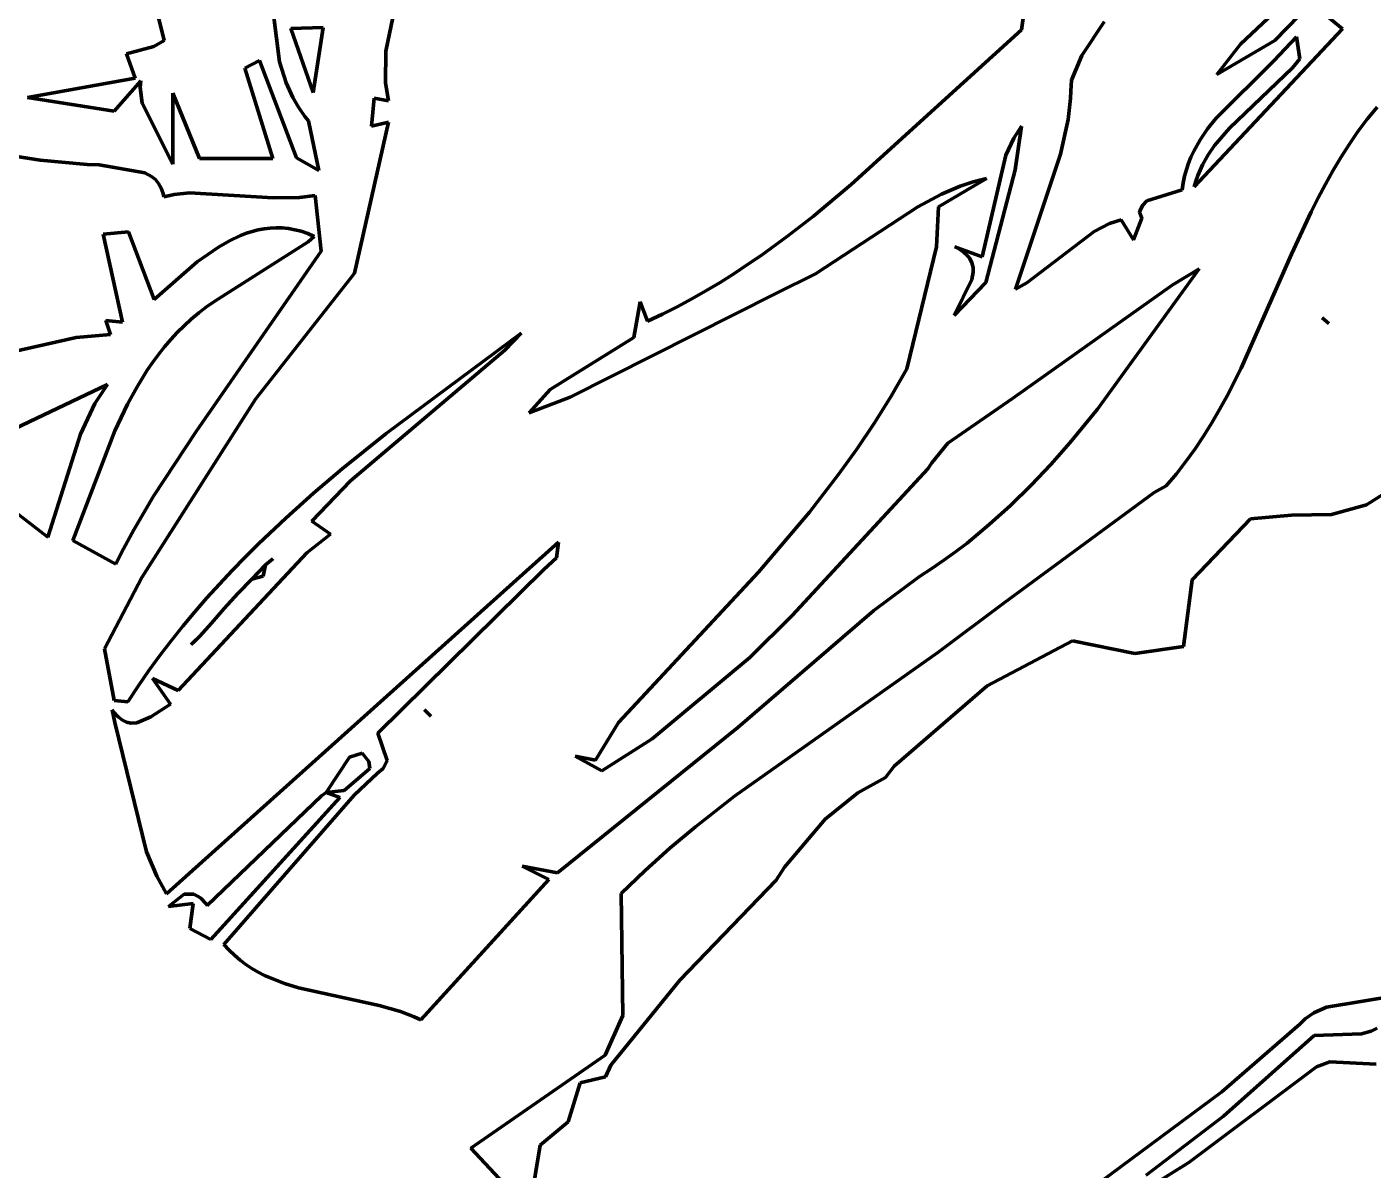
# Model space of a CAD drawing. Header units: millimetres. Extents: x 0 to 12.5, y 0 to 16.2.
# Drawn here: x 7.97 to 9.304, y 4.847 to 5.979 of the extents above; entities that cross this region are included whole.
import ezdxf

# ---------------------------------------------------------------- set-up
doc = ezdxf.new("R2010")
doc.units = ezdxf.units.MM
doc.layers.add('color#010101ff', color=7, linetype='CONTINUOUS', lineweight=100)
doc.layers.add('color#ffffffff', color=7, linetype='CONTINUOUS', lineweight=100)

msp = doc.modelspace()

# ---------------------------------------------------------------- linework, layer by layer
at = {"layer": 'color#010101ff'}
for p, q in [((8.2203, 5.9447), (8.2083, 6.0376)), ((8.342, 6.0346), (8.3254, 5.9552)), ((8.0938, 6.0144), (8.1059, 5.9656)), ((9.1722, 5.9621), (9.2159, 6.0031)), ((9.2424, 6.0028), (9.2063, 5.9658)), ((9.2732, 5.9774), (9.2424, 6.0028)), ((8.9553, 5.9762), (8.9583, 5.9972)), ((8.2636, 5.9787), (8.2316, 5.9777)), ((8.2316, 5.9777), (8.2536, 5.9143)), ((8.2536, 5.9143), (8.2636, 5.9787)), ((8.7867, 5.8229), (8.9553, 5.9762)), ((9.0372, 5.9843), (9.015, 5.9507)), ((9.1264, 5.8208), (9.2732, 5.9774)), ((8.1059, 5.9656), (8.0958, 5.9597)), ((9.2063, 5.9658), (9.1488, 5.9319)), ((9.1488, 5.9319), (9.1722, 5.9621)), ((9.2052, 5.9454), (9.2276, 5.9694)), ((9.2276, 5.9694), (9.2311, 5.9474)), ((8.0958, 5.9597), (8.0688, 5.9524)), ((8.0688, 5.9524), (8.0771, 5.9284)), ((8.3254, 5.9552), (8.3252, 5.9238)), ((9.015, 5.9507), (9.0049, 5.9264)), ((8.1858, 5.9383), (8.2004, 5.9458)), ((8.2135, 5.8489), (8.1858, 5.9383)), ((8.2004, 5.9458), (8.237, 5.8496)), ((8.2268, 5.9239), (8.2203, 5.9447)), ((9.1478, 5.8885), (9.2052, 5.9454)), ((9.2238, 5.9387), (9.1613, 5.8789)), ((9.2311, 5.9474), (9.2238, 5.9387)), ((8.0771, 5.9284), (7.9707, 5.9091)), ((8.0563, 5.8956), (8.0827, 5.9256)), ((8.0827, 5.9256), (8.0823, 5.9191)), ((8.2334, 5.9091), (8.2268, 5.9239)), ((8.3252, 5.9238), (8.3283, 5.9059)), ((9.0049, 5.9264), (9.0042, 5.9154)), ((7.9707, 5.9091), (8.0563, 5.8956)), ((8.0823, 5.9191), (8.0841, 5.9037)), ((8.1146, 5.8431), (8.1146, 5.9135)), ((8.1146, 5.9135), (8.1409, 5.8488)), ((8.2389, 5.8996), (8.2334, 5.9091)), ((8.3139, 5.9087), (8.3115, 5.8809)), ((8.3283, 5.9059), (8.3139, 5.9087)), ((9.0038, 5.9083), (9.0014, 5.8873)), ((9.0042, 5.9154), (9.0038, 5.9083)), ((8.0841, 5.9037), (8.1146, 5.8431)), ((8.2453, 5.8905), (8.2389, 5.8996)), ((9.3075, 5.8998), (9.2978, 5.8878)), ((8.2489, 5.8861), (8.2453, 5.8905)), ((8.2592, 5.8368), (8.2489, 5.8861)), ((8.3281, 5.8847), (8.2944, 5.7353)), ((8.3115, 5.8809), (8.3281, 5.8847)), ((9.0014, 5.8873), (8.994, 5.853)), ((9.1396, 5.8782), (9.1478, 5.8885)), ((9.2978, 5.8878), (9.2886, 5.8754)), ((8.9477, 5.869), (8.9399, 5.8521)), ((8.9552, 5.881), (8.9477, 5.869)), ((8.9491, 5.8375), (8.9552, 5.881)), ((9.1323, 5.8674), (9.1396, 5.8782)), ((9.1613, 5.8789), (9.1465, 5.8617)), ((9.2886, 5.8754), (9.2799, 5.8627)), ((7.9831, 5.8472), (7.9253, 5.8561)), ((9.1231, 5.8502), (9.1259, 5.8561)), ((9.1259, 5.8561), (9.1323, 5.8674)), ((9.1465, 5.8617), (9.1401, 5.8524)), ((9.2799, 5.8627), (9.2717, 5.8498)), ((8.0298, 5.843), (7.9831, 5.8472)), ((8.0415, 5.8424), (8.0298, 5.843)), ((8.0867, 5.8346), (8.0415, 5.8424)), ((8.1409, 5.8488), (8.2135, 5.8489)), ((8.237, 5.8496), (8.2592, 5.8368)), ((8.9399, 5.8521), (8.9164, 5.7515)), ((8.994, 5.853), (8.9493, 5.7193)), ((9.1186, 5.8379), (9.1207, 5.8441)), ((9.1207, 5.8441), (9.1231, 5.8502)), ((9.1346, 5.8425), (9.1299, 5.832)), ((9.1401, 5.8524), (9.1346, 5.8425)), ((9.2717, 5.8498), (9.2638, 5.8367)), ((8.0934, 5.8311), (8.0867, 5.8346)), ((8.0973, 5.828), (8.0934, 5.8311)), ((8.1005, 5.8242), (8.0973, 5.828)), ((8.8732, 5.8008), (8.9205, 5.8291)), ((8.9205, 5.8291), (8.9073, 5.8257)), ((8.9199, 5.7259), (8.9491, 5.8375)), ((9.1154, 5.8248), (9.1168, 5.8314)), ((9.1168, 5.8314), (9.1186, 5.8379)), ((9.1299, 5.832), (9.128, 5.8265)), ((9.2638, 5.8367), (9.2563, 5.8233)), ((8.1031, 5.8195), (8.1005, 5.8242)), ((8.1049, 5.814), (8.1031, 5.8195)), ((8.1312, 5.8149), (8.1158, 5.8131)), ((8.2141, 5.81), (8.1312, 5.8149)), ((8.7492, 5.7918), (8.7867, 5.8229)), ((8.8945, 5.8214), (8.8761, 5.8135)), ((8.9073, 5.8257), (8.8945, 5.8214)), ((9.0795, 5.8069), (9.1144, 5.8179)), ((9.1144, 5.8179), (9.1154, 5.8248)), ((9.128, 5.8265), (9.1264, 5.8208)), ((9.2563, 5.8233), (9.2491, 5.8097)), ((8.1055, 5.8109), (8.1049, 5.814)), ((8.1158, 5.8131), (8.1055, 5.8109)), ((8.24, 5.8101), (8.2141, 5.81)), ((8.2556, 5.8121), (8.24, 5.8101)), ((8.2616, 5.7571), (8.2556, 5.8121)), ((8.8761, 5.8135), (8.8526, 5.8008)), ((9.0728, 5.7974), (9.075, 5.8022)), ((9.075, 5.8022), (9.0795, 5.8069)), ((9.2491, 5.8097), (9.2422, 5.796)), ((8.7235, 5.7719), (8.7492, 5.7918)), ((8.8526, 5.8008), (8.7511, 5.7344)), ((8.8712, 5.7614), (8.8732, 5.8008)), ((9.0423, 5.7843), (9.0541, 5.7882)), ((9.0541, 5.7882), (9.0664, 5.7682)), ((9.0664, 5.7682), (9.0746, 5.7898)), ((9.0723, 5.7955), (9.0728, 5.7974)), ((9.0746, 5.7898), (9.0723, 5.7955)), ((9.2422, 5.796), (9.2228, 5.754)), ((8.0456, 5.7737), (8.0705, 5.7762)), ((8.0705, 5.7762), (8.096, 5.7092)), ((8.1817, 5.7725), (8.1874, 5.7747)), ((8.1874, 5.7747), (8.1932, 5.7766)), ((8.1932, 5.7766), (8.199, 5.7781)), ((8.199, 5.7781), (8.2049, 5.7792)), ((8.2049, 5.7792), (8.2109, 5.7799)), ((8.2109, 5.7799), (8.2169, 5.7802)), ((8.2169, 5.7802), (8.223, 5.78)), ((8.223, 5.78), (8.2292, 5.7794)), ((8.2292, 5.7794), (8.2355, 5.7783)), ((8.2355, 5.7783), (8.2418, 5.7767)), ((8.2418, 5.7767), (8.2482, 5.7745)), ((8.2482, 5.7745), (8.2547, 5.7717)), ((8.9606, 5.7257), (9.0274, 5.7766)), ((9.0274, 5.7766), (9.0423, 5.7843)), ((8.0648, 5.6866), (8.0456, 5.7737)), ((8.1388, 5.7463), (8.1597, 5.7611)), ((8.2486, 5.7662), (8.1561, 5.7075)), ((8.1597, 5.7611), (8.1706, 5.7673)), ((8.1706, 5.7673), (8.1817, 5.7725)), ((8.2547, 5.7717), (8.2486, 5.7662)), ((8.6973, 5.7528), (8.7235, 5.7719)), ((8.8417, 5.6405), (8.8712, 5.7614)), ((8.9164, 5.7515), (8.8892, 5.7614)), ((8.8892, 5.7614), (8.8926, 5.7595)), ((8.1376, 5.5783), (8.2616, 5.7571)), ((8.6839, 5.7437), (8.6973, 5.7528)), ((8.8926, 5.7595), (8.8956, 5.7577)), ((8.8956, 5.7577), (8.8983, 5.7557)), ((8.8983, 5.7557), (8.9005, 5.7538)), ((8.9005, 5.7538), (8.9024, 5.7517)), ((8.9024, 5.7517), (8.904, 5.7496)), ((8.904, 5.7496), (8.9062, 5.7453)), ((9.2228, 5.754), (9.1728, 5.641)), ((8.096, 5.7092), (8.1388, 5.7463)), ((8.2944, 5.7353), (8.2911, 5.731)), ((8.6567, 5.7261), (8.6704, 5.7347)), ((8.6704, 5.7347), (8.6839, 5.7437)), ((8.9074, 5.7361), (8.9061, 5.7289)), ((8.9062, 5.7453), (8.9073, 5.7408)), ((8.9073, 5.7408), (8.9074, 5.7361)), ((9.0306, 5.6004), (9.1312, 5.7396)), ((9.1312, 5.7396), (9.1046, 5.7235)), ((8.2911, 5.731), (8.1964, 5.6103)), ((8.6427, 5.7178), (8.6567, 5.7261)), ((8.7511, 5.7344), (8.712, 5.7152)), ((8.9061, 5.7289), (8.8886, 5.6934)), ((8.8886, 5.6934), (8.9199, 5.7259)), ((9.1046, 5.7235), (8.9465, 5.6112)), ((8.9493, 5.7193), (8.9606, 5.7257)), ((8.712, 5.7152), (8.5081, 5.6125)), ((8.6142, 5.702), (8.6286, 5.7097)), ((8.6286, 5.7097), (8.6427, 5.7178)), ((8.1403, 5.696), (8.1328, 5.6898)), ((8.148, 5.7019), (8.1403, 5.696)), ((8.1561, 5.7075), (8.148, 5.7019)), ((8.5711, 5.6715), (8.5774, 5.7068)), ((8.5774, 5.7068), (8.5848, 5.6876)), ((8.5848, 5.6876), (8.5996, 5.6947)), ((8.5996, 5.6947), (8.6142, 5.702)), ((8.0528, 5.6745), (8.0483, 5.6884)), ((8.0483, 5.6884), (8.0648, 5.6866)), ((8.1257, 5.6832), (8.119, 5.6765)), ((8.1328, 5.6898), (8.1257, 5.6832)), ((9.2533, 5.6909), (9.2599, 5.6855)), ((9.2599, 5.6855), (9.2533, 5.6909)), ((7.9442, 5.6545), (8.0187, 5.6714)), ((8.0187, 5.6714), (8.0528, 5.6745)), ((8.1125, 5.6694), (8.1063, 5.6621)), ((8.119, 5.6765), (8.1125, 5.6694)), ((8.3258, 5.5764), (8.4597, 5.6758)), ((8.4597, 5.6758), (8.4436, 5.6591)), ((8.4883, 5.6201), (8.5711, 5.6715)), ((8.1003, 5.6546), (8.0947, 5.6469)), ((8.1063, 5.6621), (8.1003, 5.6546)), ((8.4436, 5.6591), (8.2904, 5.5295)), ((8.0947, 5.6469), (8.0892, 5.639)), ((8.0892, 5.639), (8.0791, 5.6226)), ((8.8261, 5.6133), (8.8417, 5.6405)), ((9.1728, 5.641), (9.1589, 5.6136)), ((8.0498, 5.625), (7.8921, 5.55)), ((8.0374, 5.606), (8.0498, 5.625)), ((8.0791, 5.6226), (8.0697, 5.6056)), ((8.4674, 5.5969), (8.4883, 5.6201)), ((8.023, 5.5756), (8.0374, 5.606)), ((8.0697, 5.6056), (8.057, 5.5792)), ((8.1964, 5.6103), (8.084, 5.4336)), ((8.5081, 5.6125), (8.4674, 5.5969)), ((8.8095, 5.5868), (8.8261, 5.6133)), ((8.9465, 5.6112), (8.8823, 5.5667)), ((9.1589, 5.6136), (9.1515, 5.6001)), ((9.0033, 5.5672), (9.0306, 5.6004)), ((9.1515, 5.6001), (9.1438, 5.5869)), ((7.9907, 5.4737), (8.023, 5.5756)), ((8.057, 5.5792), (8.0154, 5.4704)), ((8.0954, 5.5142), (8.1376, 5.5783)), ((8.2824, 5.5414), (8.3258, 5.5764)), ((8.792, 5.5609), (8.8095, 5.5868)), ((9.1438, 5.5869), (9.1357, 5.5738)), ((8.8823, 5.5667), (8.8666, 5.5473)), ((8.9843, 5.5458), (9.0033, 5.5672)), ((9.1272, 5.5611), (9.1182, 5.5486)), ((9.1357, 5.5738), (9.1272, 5.5611)), ((7.8921, 5.55), (7.9907, 5.4737)), ((8.7738, 5.5356), (8.792, 5.5609)), ((9.1182, 5.5486), (9.1087, 5.5364)), ((8.254, 5.5173), (8.2824, 5.5414)), ((8.8625, 5.5415), (8.7282, 5.396)), ((8.7452, 5.4986), (8.7738, 5.5356)), ((8.8666, 5.5473), (8.8625, 5.5415)), ((8.9647, 5.5251), (8.9843, 5.5458)), ((9.1087, 5.5364), (9.0987, 5.5246)), ((8.2904, 5.5295), (8.2522, 5.4897)), ((8.9444, 5.5052), (8.9647, 5.5251)), ((9.0987, 5.5246), (9.0868, 5.5178)), ((8.0759, 5.4811), (8.0954, 5.5142)), ((8.2264, 5.4925), (8.254, 5.5173)), ((9.0868, 5.5178), (8.938, 5.4086)), ((9.297, 5.5058), (9.3141, 5.5165)), ((8.6948, 5.4389), (8.7452, 5.4986)), ((8.9233, 5.4861), (8.9444, 5.5052)), ((9.1822, 5.492), (9.2226, 5.4955)), ((9.2226, 5.4955), (9.2625, 5.496)), ((9.2625, 5.496), (9.297, 5.5058)), ((8.0638, 5.4585), (8.0759, 5.4811)), ((8.1994, 5.4671), (8.2264, 5.4925)), ((8.2522, 5.4897), (8.2707, 5.4766)), ((8.9124, 5.4769), (8.9233, 5.4861)), ((9.1242, 5.4315), (9.1822, 5.492)), ((8.0154, 5.4704), (8.058, 5.447)), ((8.1083, 5.1205), (8.4966, 5.4688)), ((8.2707, 5.4766), (8.2473, 5.4581)), ((8.4966, 5.4688), (8.4946, 5.4532)), ((8.8899, 5.4593), (8.9013, 5.4679)), ((8.9013, 5.4679), (8.9124, 5.4769)), ((8.058, 5.447), (8.0638, 5.4585)), ((8.2473, 5.4581), (8.1199, 5.3219)), ((8.1863, 5.454), (8.1994, 5.4671)), ((8.8783, 5.4508), (8.8899, 5.4593)), ((8.1734, 5.4408), (8.1863, 5.454)), ((8.2063, 5.4463), (8.1929, 5.432)), ((8.2042, 5.435), (8.2063, 5.4463)), ((8.2136, 5.4522), (8.2063, 5.4463)), ((8.2063, 5.4463), (8.2132, 5.4519)), ((8.2132, 5.4519), (8.2136, 5.4522)), ((8.482, 5.4417), (8.3177, 5.2794)), ((8.4946, 5.4532), (8.482, 5.4417)), ((8.8544, 5.4349), (8.8665, 5.4427)), ((8.8665, 5.4427), (8.8783, 5.4508)), ((8.084, 5.4336), (8.0467, 5.3631)), ((8.1607, 5.4273), (8.1734, 5.4408)), ((8.179, 5.4178), (8.1929, 5.432)), ((8.1929, 5.432), (8.179, 5.4178)), ((8.1929, 5.432), (8.2042, 5.435)), ((8.5561, 5.2902), (8.6948, 5.4389)), ((8.8091, 5.401), (8.8544, 5.4349)), ((9.1157, 5.3654), (9.1242, 5.4315)), ((8.1483, 5.4136), (8.1607, 5.4273)), ((8.1655, 5.4031), (8.179, 5.4178)), ((8.179, 5.4178), (8.1655, 5.4031)), ((8.1362, 5.3997), (8.1483, 5.4136)), ((8.1529, 5.3886), (8.1655, 5.4031)), ((8.1655, 5.4031), (8.1529, 5.3886)), ((8.938, 5.4086), (8.8723, 5.3593)), ((8.1244, 5.3855), (8.1362, 5.3997)), ((8.1413, 5.3755), (8.1529, 5.3886)), ((8.1529, 5.3886), (8.1413, 5.3755)), ((8.6744, 5.285), (8.8091, 5.401)), ((8.7282, 5.396), (8.6863, 5.3546)), ((8.1128, 5.3711), (8.1244, 5.3855)), ((8.1344, 5.3689), (8.1413, 5.3755)), ((8.1413, 5.3755), (8.1364, 5.3708)), ((8.0467, 5.3631), (8.0563, 5.312)), ((8.1016, 5.3564), (8.1128, 5.3711)), ((8.1364, 5.3708), (8.1328, 5.3674)), ((8.1328, 5.3674), (8.1344, 5.3689)), ((8.9212, 5.3264), (9.0057, 5.371)), ((9.0057, 5.371), (9.0677, 5.3585)), ((9.0677, 5.3585), (9.1157, 5.3654)), ((8.0907, 5.3415), (8.1016, 5.3564)), ((8.6863, 5.3546), (8.5893, 5.2738)), ((8.8723, 5.3593), (8.6709, 5.217)), ((8.0801, 5.3262), (8.0907, 5.3415)), ((8.0699, 5.3107), (8.0801, 5.3262)), ((8.1199, 5.3219), (8.0943, 5.3337)), ((8.0943, 5.3337), (8.1124, 5.3084)), ((8.8291, 5.2468), (8.9212, 5.3264)), ((8.0563, 5.312), (8.0699, 5.3107)), ((8.1124, 5.3084), (8.0929, 5.2956)), ((8.0564, 5.3), (8.0543, 5.3028)), ((8.0543, 5.3028), (8.0571, 5.29)), ((8.0584, 5.2977), (8.0564, 5.3)), ((8.0605, 5.2956), (8.0584, 5.2977)), ((8.0647, 5.2925), (8.0605, 5.2956)), ((8.0929, 5.2956), (8.0789, 5.2897)), ((8.364, 5.3025), (8.3702, 5.2963)), ((8.3648, 5.3016), (8.364, 5.3025)), ((8.3702, 5.2963), (8.3648, 5.3016)), ((8.0571, 5.29), (8.0883, 5.1621)), ((8.0688, 5.2905), (8.0647, 5.2925)), ((8.0728, 5.2895), (8.0688, 5.2905)), ((8.0789, 5.2897), (8.0728, 5.2895)), ((8.4957, 5.1412), (8.6744, 5.285)), ((8.5332, 5.2528), (8.5561, 5.2902)), ((8.3177, 5.2794), (8.327, 5.2524)), ((8.5893, 5.2738), (8.5395, 5.2422)), ((8.2895, 5.2557), (8.2664, 5.2207)), ((8.3022, 5.2596), (8.2895, 5.2557)), ((8.3087, 5.2515), (8.3022, 5.2596)), ((8.5395, 5.2422), (8.5132, 5.2566)), ((8.5132, 5.2566), (8.5332, 5.2528)), ((8.2844, 5.2228), (8.3097, 5.2447)), ((8.3097, 5.2447), (8.3087, 5.2515)), ((8.3229, 5.2444), (8.3172, 5.2398)), ((8.327, 5.2524), (8.3229, 5.2444)), ((8.8204, 5.2356), (8.8291, 5.2468)), ((8.3172, 5.2398), (8.2943, 5.2182)), ((8.7933, 5.2204), (8.8204, 5.2356)), ((8.2619, 5.2175), (8.1487, 5.1088)), ((8.1521, 5.0752), (8.2801, 5.2157)), ((8.2943, 5.2182), (8.1652, 5.0703)), ((8.2664, 5.2207), (8.2619, 5.2175)), ((8.2664, 5.2207), (8.2844, 5.2228)), ((8.2801, 5.2157), (8.2664, 5.2207)), ((8.6709, 5.217), (8.6322, 5.1866)), ((8.7609, 5.1945), (8.7933, 5.2204)), ((8.7206, 5.1468), (8.7609, 5.1945)), ((8.6322, 5.1866), (8.607, 5.1655)), ((8.0883, 5.1621), (8.0987, 5.138)), ((8.607, 5.1655), (8.5825, 5.1436)), ((8.4872, 5.1347), (8.4605, 5.1477)), ((8.4605, 5.1477), (8.4957, 5.1412)), ((8.0987, 5.138), (8.1083, 5.1205)), ((8.3602, 4.9956), (8.4872, 5.1347)), ((8.5825, 5.1436), (8.5587, 5.1208)), ((8.7121, 5.1339), (8.7206, 5.1468)), ((8.6167, 5.0347), (8.7121, 5.1339)), ((8.1259, 5.12), (8.1103, 5.1078)), ((8.1103, 5.1078), (8.1346, 5.1109)), ((8.1353, 5.1202), (8.1259, 5.12)), ((8.1346, 5.1109), (8.1314, 5.0859)), ((8.142, 5.1164), (8.1353, 5.1202)), ((8.1473, 5.1107), (8.142, 5.1164)), ((8.1487, 5.1088), (8.1473, 5.1107)), ((8.5587, 5.1208), (8.5602, 4.9999)), ((8.1314, 5.0859), (8.1521, 5.0752)), ((8.1652, 5.0703), (8.1703, 5.0647)), ((8.1703, 5.0647), (8.1756, 5.0595)), ((8.1756, 5.0595), (8.1811, 5.0547)), ((8.1811, 5.0547), (8.1868, 5.0504)), ((8.1868, 5.0504), (8.1928, 5.0465)), ((8.1928, 5.0465), (8.199, 5.0429)), ((8.199, 5.0429), (8.2053, 5.0396)), ((8.2053, 5.0396), (8.2118, 5.0367)), ((8.2118, 5.0367), (8.2252, 5.0316)), ((8.2252, 5.0316), (8.2391, 5.0274)), ((8.5485, 4.9506), (8.6167, 5.0347)), ((8.2391, 5.0274), (8.3188, 5.0099)), ((9.3273, 5.0196), (9.2576, 5.0081)), ((8.3188, 5.0099), (8.34, 5.0038)), ((8.34, 5.0038), (8.3536, 4.9986)), ((9.245, 5.0025), (9.2363, 4.9964)), ((9.2576, 5.0081), (9.245, 5.0025)), ((8.3536, 4.9986), (8.3602, 4.9956)), ((8.5602, 4.9999), (8.5427, 4.9604)), ((9.231, 4.9914), (9.1536, 4.9242)), ((9.2363, 4.9964), (9.231, 4.9914)), ((9.1554, 4.9002), (9.2452, 4.9801)), ((9.2452, 4.9801), (9.2922, 4.9817)), ((9.2922, 4.9817), (9.3018, 4.9844)), ((9.3018, 4.9844), (9.3076, 4.9872)), ((8.5427, 4.9604), (8.4096, 4.8685)), ((8.5433, 4.9391), (8.5485, 4.9506)), ((9.2474, 4.949), (9.121, 4.8541)), ((9.2609, 4.954), (9.2474, 4.949)), ((9.3067, 4.9518), (9.2609, 4.954)), ((8.5182, 4.9331), (8.5433, 4.9391)), ((8.5063, 4.8946), (8.5182, 4.9331)), ((9.1536, 4.9242), (8.9379, 4.7642)), ((8.4786, 4.8713), (8.5063, 4.8946)), ((9.0787, 4.8416), (9.1554, 4.9002)), ((8.4096, 4.8685), (8.4678, 4.8065)), ((8.4678, 4.8065), (8.4786, 4.8713)), ((9.121, 4.8541), (9.0606, 4.8167))]:
    msp.add_line(p, q, dxfattribs=at)
at = {"layer": 'color#ffffffff'}
for p, q in [((8.2083, 6.0376), (8.2203, 5.9447)), ((8.3254, 5.9552), (8.342, 6.0346)), ((8.1059, 5.9656), (8.0938, 6.0144)), ((9.2159, 6.0031), (9.1722, 5.9621)), ((9.2063, 5.9658), (9.2424, 6.0028)), ((9.2424, 6.0028), (9.2732, 5.9774)), ((8.9583, 5.9972), (8.9553, 5.9762)), ((8.2316, 5.9777), (8.2636, 5.9787)), ((8.2536, 5.9143), (8.2316, 5.9777)), ((8.2636, 5.9787), (8.2536, 5.9143)), ((8.9553, 5.9762), (8.7867, 5.8229)), ((9.015, 5.9507), (9.0372, 5.9843)), ((9.2732, 5.9774), (9.1264, 5.8208)), ((8.0958, 5.9597), (8.1059, 5.9656)), ((9.1488, 5.9319), (9.2063, 5.9658)), ((9.1722, 5.9621), (9.1488, 5.9319)), ((9.2276, 5.9694), (9.2052, 5.9454)), ((9.2311, 5.9474), (9.2276, 5.9694)), ((8.0688, 5.9524), (8.0958, 5.9597)), ((8.0771, 5.9284), (8.0688, 5.9524)), ((8.3252, 5.9238), (8.3254, 5.9552)), ((9.0049, 5.9264), (9.015, 5.9507)), ((8.2004, 5.9458), (8.1858, 5.9383)), ((8.1858, 5.9383), (8.2135, 5.8489)), ((8.237, 5.8496), (8.2004, 5.9458)), ((8.2203, 5.9447), (8.2268, 5.9239)), ((9.2052, 5.9454), (9.1478, 5.8885)), ((9.1613, 5.8789), (9.2238, 5.9387)), ((9.2238, 5.9387), (9.2311, 5.9474)), ((7.9707, 5.9091), (8.0771, 5.9284)), ((8.0827, 5.9256), (8.0563, 5.8956)), ((8.0823, 5.9191), (8.0827, 5.9256)), ((8.2268, 5.9239), (8.2334, 5.9091)), ((8.3283, 5.9059), (8.3252, 5.9238)), ((9.0042, 5.9154), (9.0049, 5.9264)), ((8.0563, 5.8956), (7.9707, 5.9091)), ((8.0841, 5.9037), (8.0823, 5.9191)), ((8.1409, 5.8488), (8.1146, 5.9135)), ((8.1146, 5.9135), (8.1146, 5.8431)), ((8.2334, 5.9091), (8.2389, 5.8996)), ((8.3115, 5.8809), (8.3139, 5.9087)), ((8.3139, 5.9087), (8.3283, 5.9059)), ((9.0014, 5.8873), (9.0038, 5.9083)), ((9.0038, 5.9083), (9.0042, 5.9154)), ((8.1146, 5.8431), (8.0841, 5.9037)), ((8.2389, 5.8996), (8.2453, 5.8905)), ((9.2978, 5.8878), (9.3075, 5.8998)), ((8.2453, 5.8905), (8.2489, 5.8861)), ((8.2489, 5.8861), (8.2592, 5.8368)), ((8.2944, 5.7353), (8.3281, 5.8847)), ((8.3281, 5.8847), (8.3115, 5.8809)), ((8.994, 5.853), (9.0014, 5.8873)), ((9.1478, 5.8885), (9.1396, 5.8782)), ((9.2886, 5.8754), (9.2978, 5.8878)), ((8.9399, 5.8521), (8.9477, 5.869)), ((8.9477, 5.869), (8.9552, 5.881)), ((8.9552, 5.881), (8.9491, 5.8375)), ((9.1396, 5.8782), (9.1323, 5.8674)), ((9.1465, 5.8617), (9.1613, 5.8789)), ((9.2799, 5.8627), (9.2886, 5.8754)), ((7.9253, 5.8561), (7.9831, 5.8472)), ((9.1259, 5.8561), (9.1231, 5.8502)), ((9.1323, 5.8674), (9.1259, 5.8561)), ((9.1401, 5.8524), (9.1465, 5.8617)), ((9.2717, 5.8498), (9.2799, 5.8627)), ((7.9831, 5.8472), (8.0298, 5.843)), ((8.0298, 5.843), (8.0415, 5.8424)), ((8.0415, 5.8424), (8.0867, 5.8346)), ((8.2135, 5.8489), (8.1409, 5.8488)), ((8.2592, 5.8368), (8.237, 5.8496)), ((8.9164, 5.7515), (8.9399, 5.8521)), ((8.9493, 5.7193), (8.994, 5.853)), ((9.1207, 5.8441), (9.1186, 5.8379)), ((9.1231, 5.8502), (9.1207, 5.8441)), ((9.1299, 5.832), (9.1346, 5.8425)), ((9.1346, 5.8425), (9.1401, 5.8524)), ((9.2638, 5.8367), (9.2717, 5.8498)), ((8.0867, 5.8346), (8.0934, 5.8311)), ((8.0934, 5.8311), (8.0973, 5.828)), ((8.0973, 5.828), (8.1005, 5.8242)), ((8.9205, 5.8291), (8.8732, 5.8008)), ((8.9073, 5.8257), (8.9205, 5.8291)), ((8.9491, 5.8375), (8.9199, 5.7259)), ((9.1168, 5.8314), (9.1154, 5.8248)), ((9.1186, 5.8379), (9.1168, 5.8314)), ((9.128, 5.8265), (9.1299, 5.832)), ((9.2563, 5.8233), (9.2638, 5.8367)), ((8.1005, 5.8242), (8.1031, 5.8195)), ((8.1031, 5.8195), (8.1049, 5.814)), ((8.1158, 5.8131), (8.1312, 5.8149)), ((8.1312, 5.8149), (8.2141, 5.81)), ((8.7867, 5.8229), (8.7492, 5.7918)), ((8.8761, 5.8135), (8.8945, 5.8214)), ((8.8945, 5.8214), (8.9073, 5.8257)), ((9.1144, 5.8179), (9.0795, 5.8069)), ((9.1154, 5.8248), (9.1144, 5.8179)), ((9.1264, 5.8208), (9.128, 5.8265)), ((9.2491, 5.8097), (9.2563, 5.8233)), ((8.1049, 5.814), (8.1055, 5.8109)), ((8.1055, 5.8109), (8.1158, 5.8131)), ((8.2141, 5.81), (8.24, 5.8101)), ((8.24, 5.8101), (8.2556, 5.8121)), ((8.2556, 5.8121), (8.2616, 5.7571)), ((8.8526, 5.8008), (8.8761, 5.8135)), ((9.075, 5.8022), (9.0728, 5.7974)), ((9.0795, 5.8069), (9.075, 5.8022)), ((9.2422, 5.796), (9.2491, 5.8097)), ((8.7492, 5.7918), (8.7235, 5.7719)), ((8.7511, 5.7344), (8.8526, 5.8008)), ((8.8732, 5.8008), (8.8712, 5.7614)), ((9.0541, 5.7882), (9.0423, 5.7843)), ((9.0664, 5.7682), (9.0541, 5.7882)), ((9.0746, 5.7898), (9.0664, 5.7682)), ((9.0728, 5.7974), (9.0723, 5.7955)), ((9.0723, 5.7955), (9.0746, 5.7898)), ((9.2228, 5.754), (9.2422, 5.796)), ((8.0705, 5.7762), (8.0456, 5.7737)), ((8.096, 5.7092), (8.0705, 5.7762)), ((8.1874, 5.7747), (8.1817, 5.7725)), ((8.1932, 5.7766), (8.1874, 5.7747)), ((8.199, 5.7781), (8.1932, 5.7766)), ((8.2049, 5.7792), (8.199, 5.7781)), ((8.2109, 5.7799), (8.2049, 5.7792)), ((8.2169, 5.7802), (8.2109, 5.7799)), ((8.223, 5.78), (8.2169, 5.7802)), ((8.2292, 5.7794), (8.223, 5.78)), ((8.2355, 5.7783), (8.2292, 5.7794)), ((8.2418, 5.7767), (8.2355, 5.7783)), ((8.2482, 5.7745), (8.2418, 5.7767)), ((8.2547, 5.7717), (8.2482, 5.7745)), ((9.0274, 5.7766), (8.9606, 5.7257)), ((9.0423, 5.7843), (9.0274, 5.7766)), ((8.0456, 5.7737), (8.0648, 5.6866)), ((8.1597, 5.7611), (8.1388, 5.7463)), ((8.1561, 5.7075), (8.2486, 5.7662)), ((8.1706, 5.7673), (8.1597, 5.7611)), ((8.1817, 5.7725), (8.1706, 5.7673)), ((8.2486, 5.7662), (8.2547, 5.7717)), ((8.7235, 5.7719), (8.6973, 5.7528)), ((8.8712, 5.7614), (8.8417, 5.6405)), ((8.8926, 5.7595), (8.8892, 5.7614)), ((8.8892, 5.7614), (8.9164, 5.7515)), ((8.2616, 5.7571), (8.1376, 5.5783)), ((8.6973, 5.7528), (8.6839, 5.7437)), ((8.8956, 5.7577), (8.8926, 5.7595)), ((8.8983, 5.7557), (8.8956, 5.7577)), ((8.9005, 5.7538), (8.8983, 5.7557)), ((8.9024, 5.7517), (8.9005, 5.7538)), ((8.904, 5.7496), (8.9024, 5.7517)), ((8.9062, 5.7453), (8.904, 5.7496)), ((9.1728, 5.641), (9.2228, 5.754)), ((8.1388, 5.7463), (8.096, 5.7092)), ((8.2911, 5.731), (8.2944, 5.7353)), ((8.6704, 5.7347), (8.6567, 5.7261)), ((8.6839, 5.7437), (8.6704, 5.7347)), ((8.9061, 5.7289), (8.9074, 5.7361)), ((8.9073, 5.7408), (8.9062, 5.7453)), ((8.9074, 5.7361), (8.9073, 5.7408)), ((9.1312, 5.7396), (9.0306, 5.6004)), ((9.1046, 5.7235), (9.1312, 5.7396)), ((8.1964, 5.6103), (8.2911, 5.731)), ((8.6567, 5.7261), (8.6427, 5.7178)), ((8.712, 5.7152), (8.7511, 5.7344)), ((8.8886, 5.6934), (8.9061, 5.7289)), ((8.9199, 5.7259), (8.8886, 5.6934)), ((8.9465, 5.6112), (9.1046, 5.7235)), ((8.9606, 5.7257), (8.9493, 5.7193)), ((8.5081, 5.6125), (8.712, 5.7152)), ((8.6286, 5.7097), (8.6142, 5.702)), ((8.6427, 5.7178), (8.6286, 5.7097)), ((8.1328, 5.6898), (8.1403, 5.696)), ((8.1403, 5.696), (8.148, 5.7019)), ((8.148, 5.7019), (8.1561, 5.7075)), ((8.5774, 5.7068), (8.5711, 5.6715)), ((8.5848, 5.6876), (8.5774, 5.7068)), ((8.5996, 5.6947), (8.5848, 5.6876)), ((8.6142, 5.702), (8.5996, 5.6947)), ((8.0648, 5.6866), (8.0483, 5.6884)), ((8.0483, 5.6884), (8.0528, 5.6745)), ((8.119, 5.6765), (8.1257, 5.6832)), ((8.1257, 5.6832), (8.1328, 5.6898)), ((9.2533, 5.6909), (9.2599, 5.6855)), ((9.2599, 5.6855), (9.2533, 5.6909)), ((8.0187, 5.6714), (7.9442, 5.6545)), ((8.0528, 5.6745), (8.0187, 5.6714)), ((8.1063, 5.6621), (8.1125, 5.6694)), ((8.1125, 5.6694), (8.119, 5.6765)), ((8.4597, 5.6758), (8.3258, 5.5764)), ((8.4436, 5.6591), (8.4597, 5.6758)), ((8.5711, 5.6715), (8.4883, 5.6201)), ((8.0947, 5.6469), (8.1003, 5.6546)), ((8.1003, 5.6546), (8.1063, 5.6621)), ((8.2904, 5.5295), (8.4436, 5.6591)), ((8.0892, 5.639), (8.0947, 5.6469)), ((8.0791, 5.6226), (8.0892, 5.639)), ((8.8417, 5.6405), (8.8261, 5.6133)), ((9.1589, 5.6136), (9.1728, 5.641)), ((7.8921, 5.55), (8.0498, 5.625)), ((8.0498, 5.625), (8.0374, 5.606)), ((8.0697, 5.6056), (8.0791, 5.6226)), ((8.4883, 5.6201), (8.4674, 5.5969)), ((8.0374, 5.606), (8.023, 5.5756)), ((8.057, 5.5792), (8.0697, 5.6056)), ((8.084, 5.4336), (8.1964, 5.6103)), ((8.4674, 5.5969), (8.5081, 5.6125)), ((8.8261, 5.6133), (8.8095, 5.5868)), ((8.8823, 5.5667), (8.9465, 5.6112)), ((9.1515, 5.6001), (9.1589, 5.6136)), ((9.0306, 5.6004), (9.0033, 5.5672)), ((9.1438, 5.5869), (9.1515, 5.6001)), ((8.023, 5.5756), (7.9907, 5.4737)), ((8.0154, 5.4704), (8.057, 5.5792)), ((8.1376, 5.5783), (8.0954, 5.5142)), ((8.3258, 5.5764), (8.2824, 5.5414)), ((8.8095, 5.5868), (8.792, 5.5609)), ((9.1357, 5.5738), (9.1438, 5.5869)), ((8.8666, 5.5473), (8.8823, 5.5667)), ((9.0033, 5.5672), (8.9843, 5.5458)), ((9.1182, 5.5486), (9.1272, 5.5611)), ((9.1272, 5.5611), (9.1357, 5.5738)), ((7.9907, 5.4737), (7.8921, 5.55)), ((8.792, 5.5609), (8.7738, 5.5356)), ((9.1087, 5.5364), (9.1182, 5.5486)), ((8.2824, 5.5414), (8.254, 5.5173)), ((8.7282, 5.396), (8.8625, 5.5415)), ((8.7738, 5.5356), (8.7452, 5.4986)), ((8.8625, 5.5415), (8.8666, 5.5473)), ((8.9843, 5.5458), (8.9647, 5.5251)), ((9.0987, 5.5246), (9.1087, 5.5364)), ((8.2522, 5.4897), (8.2904, 5.5295)), ((8.9647, 5.5251), (8.9444, 5.5052)), ((9.0868, 5.5178), (9.0987, 5.5246)), ((8.0954, 5.5142), (8.0759, 5.4811)), ((8.254, 5.5173), (8.2264, 5.4925)), ((8.938, 5.4086), (9.0868, 5.5178)), ((9.3141, 5.5165), (9.297, 5.5058)), ((8.7452, 5.4986), (8.6948, 5.4389)), ((8.9444, 5.5052), (8.9233, 5.4861)), ((9.2226, 5.4955), (9.1822, 5.492)), ((9.2625, 5.496), (9.2226, 5.4955)), ((9.297, 5.5058), (9.2625, 5.496)), ((8.0759, 5.4811), (8.0638, 5.4585)), ((8.2264, 5.4925), (8.1994, 5.4671)), ((8.2707, 5.4766), (8.2522, 5.4897)), ((8.9233, 5.4861), (8.9124, 5.4769)), ((9.1822, 5.492), (9.1242, 5.4315)), ((8.058, 5.447), (8.0154, 5.4704)), ((8.4966, 5.4688), (8.1083, 5.1205)), ((8.2473, 5.4581), (8.2707, 5.4766)), ((8.4946, 5.4532), (8.4966, 5.4688)), ((8.9013, 5.4679), (8.8899, 5.4593)), ((8.9124, 5.4769), (8.9013, 5.4679)), ((8.0638, 5.4585), (8.058, 5.447)), ((8.1199, 5.3219), (8.2473, 5.4581)), ((8.1994, 5.4671), (8.1863, 5.454)), ((8.8899, 5.4593), (8.8783, 5.4508)), ((8.1863, 5.454), (8.1734, 5.4408)), ((8.1929, 5.432), (8.2063, 5.4463)), ((8.2063, 5.4463), (8.2042, 5.435)), ((8.2063, 5.4463), (8.2136, 5.4522)), ((8.2132, 5.4519), (8.2063, 5.4463)), ((8.2136, 5.4522), (8.2132, 5.4519)), ((8.3177, 5.2794), (8.482, 5.4417)), ((8.482, 5.4417), (8.4946, 5.4532)), ((8.8665, 5.4427), (8.8544, 5.4349)), ((8.8783, 5.4508), (8.8665, 5.4427)), ((8.0467, 5.3631), (8.084, 5.4336)), ((8.1734, 5.4408), (8.1607, 5.4273)), ((8.179, 5.4178), (8.1929, 5.432)), ((8.1929, 5.432), (8.179, 5.4178)), ((8.2042, 5.435), (8.1929, 5.432)), ((8.6948, 5.4389), (8.5561, 5.2902)), ((8.8544, 5.4349), (8.8091, 5.401)), ((9.1242, 5.4315), (9.1157, 5.3654)), ((8.1607, 5.4273), (8.1483, 5.4136)), ((8.1655, 5.4031), (8.179, 5.4178)), ((8.179, 5.4178), (8.1655, 5.4031)), ((8.1483, 5.4136), (8.1362, 5.3997)), ((8.1529, 5.3886), (8.1655, 5.4031)), ((8.1655, 5.4031), (8.1529, 5.3886)), ((8.8723, 5.3593), (8.938, 5.4086)), ((8.1362, 5.3997), (8.1244, 5.3855)), ((8.1413, 5.3755), (8.1529, 5.3886)), ((8.1529, 5.3886), (8.1413, 5.3755)), ((8.8091, 5.401), (8.6744, 5.285)), ((8.6863, 5.3546), (8.7282, 5.396)), ((8.1244, 5.3855), (8.1128, 5.3711)), ((8.1413, 5.3755), (8.1344, 5.3689)), ((8.1364, 5.3708), (8.1413, 5.3755)), ((8.0563, 5.312), (8.0467, 5.3631)), ((8.1128, 5.3711), (8.1016, 5.3564)), ((8.1328, 5.3674), (8.1364, 5.3708)), ((8.1344, 5.3689), (8.1328, 5.3674)), ((9.0057, 5.371), (8.9212, 5.3264)), ((9.0677, 5.3585), (9.0057, 5.371)), ((9.1157, 5.3654), (9.0677, 5.3585)), ((8.1016, 5.3564), (8.0907, 5.3415)), ((8.5893, 5.2738), (8.6863, 5.3546)), ((8.6709, 5.217), (8.8723, 5.3593)), ((8.0907, 5.3415), (8.0801, 5.3262)), ((8.0801, 5.3262), (8.0699, 5.3107)), ((8.1124, 5.3084), (8.0943, 5.3337)), ((8.0943, 5.3337), (8.1199, 5.3219)), ((8.9212, 5.3264), (8.8291, 5.2468)), ((8.0699, 5.3107), (8.0563, 5.312)), ((8.0929, 5.2956), (8.1124, 5.3084)), ((8.0571, 5.29), (8.0543, 5.3028)), ((8.0543, 5.3028), (8.0564, 5.3)), ((8.0564, 5.3), (8.0584, 5.2977)), ((8.0584, 5.2977), (8.0605, 5.2956)), ((8.0605, 5.2956), (8.0647, 5.2925)), ((8.0789, 5.2897), (8.0929, 5.2956)), ((8.364, 5.3025), (8.3648, 5.3016)), ((8.3702, 5.2963), (8.364, 5.3025)), ((8.3648, 5.3016), (8.3702, 5.2963)), ((8.0883, 5.1621), (8.0571, 5.29)), ((8.0647, 5.2925), (8.0688, 5.2905)), ((8.0688, 5.2905), (8.0728, 5.2895)), ((8.0728, 5.2895), (8.0789, 5.2897)), ((8.6744, 5.285), (8.4957, 5.1412)), ((8.5561, 5.2902), (8.5332, 5.2528)), ((8.327, 5.2524), (8.3177, 5.2794)), ((8.5395, 5.2422), (8.5893, 5.2738)), ((8.2664, 5.2207), (8.2895, 5.2557)), ((8.2895, 5.2557), (8.3022, 5.2596)), ((8.3022, 5.2596), (8.3087, 5.2515)), ((8.5332, 5.2528), (8.5132, 5.2566)), ((8.5132, 5.2566), (8.5395, 5.2422)), ((8.3097, 5.2447), (8.2844, 5.2228)), ((8.3087, 5.2515), (8.3097, 5.2447)), ((8.3172, 5.2398), (8.3229, 5.2444)), ((8.3229, 5.2444), (8.327, 5.2524)), ((8.8291, 5.2468), (8.8204, 5.2356)), ((8.2943, 5.2182), (8.3172, 5.2398)), ((8.8204, 5.2356), (8.7933, 5.2204)), ((8.1487, 5.1088), (8.2619, 5.2175)), ((8.2801, 5.2157), (8.1521, 5.0752)), ((8.1652, 5.0703), (8.2943, 5.2182)), ((8.2619, 5.2175), (8.2664, 5.2207)), ((8.2844, 5.2228), (8.2664, 5.2207)), ((8.2664, 5.2207), (8.2801, 5.2157)), ((8.6322, 5.1866), (8.6709, 5.217)), ((8.7933, 5.2204), (8.7609, 5.1945)), ((8.7609, 5.1945), (8.7206, 5.1468)), ((8.607, 5.1655), (8.6322, 5.1866)), ((8.0987, 5.138), (8.0883, 5.1621)), ((8.5825, 5.1436), (8.607, 5.1655)), ((8.4957, 5.1412), (8.4605, 5.1477)), ((8.4605, 5.1477), (8.4872, 5.1347)), ((8.1083, 5.1205), (8.0987, 5.138)), ((8.4872, 5.1347), (8.3602, 4.9956)), ((8.5587, 5.1208), (8.5825, 5.1436)), ((8.7206, 5.1468), (8.7121, 5.1339)), ((8.7121, 5.1339), (8.6167, 5.0347)), ((8.1103, 5.1078), (8.1259, 5.12)), ((8.1346, 5.1109), (8.1103, 5.1078)), ((8.1259, 5.12), (8.1353, 5.1202)), ((8.1314, 5.0859), (8.1346, 5.1109)), ((8.1353, 5.1202), (8.142, 5.1164)), ((8.142, 5.1164), (8.1473, 5.1107)), ((8.1473, 5.1107), (8.1487, 5.1088)), ((8.5602, 4.9999), (8.5587, 5.1208)), ((8.1521, 5.0752), (8.1314, 5.0859)), ((8.1703, 5.0647), (8.1652, 5.0703)), ((8.1756, 5.0595), (8.1703, 5.0647)), ((8.1811, 5.0547), (8.1756, 5.0595)), ((8.1868, 5.0504), (8.1811, 5.0547)), ((8.1928, 5.0465), (8.1868, 5.0504)), ((8.199, 5.0429), (8.1928, 5.0465)), ((8.2053, 5.0396), (8.199, 5.0429)), ((8.2118, 5.0367), (8.2053, 5.0396)), ((8.2252, 5.0316), (8.2118, 5.0367)), ((8.2391, 5.0274), (8.2252, 5.0316)), ((8.6167, 5.0347), (8.5485, 4.9506)), ((8.3188, 5.0099), (8.2391, 5.0274)), ((9.2576, 5.0081), (9.3273, 5.0196)), ((8.34, 5.0038), (8.3188, 5.0099)), ((8.3536, 4.9986), (8.34, 5.0038)), ((9.2363, 4.9964), (9.245, 5.0025)), ((9.245, 5.0025), (9.2576, 5.0081)), ((8.3602, 4.9956), (8.3536, 4.9986)), ((8.5427, 4.9604), (8.5602, 4.9999)), ((9.1536, 4.9242), (9.231, 4.9914)), ((9.231, 4.9914), (9.2363, 4.9964)), ((9.2452, 4.9801), (9.1554, 4.9002)), ((9.2922, 4.9817), (9.2452, 4.9801)), ((9.3018, 4.9844), (9.2922, 4.9817)), ((9.3076, 4.9872), (9.3018, 4.9844)), ((8.4096, 4.8685), (8.5427, 4.9604)), ((8.5485, 4.9506), (8.5433, 4.9391)), ((9.121, 4.8541), (9.2474, 4.949)), ((9.2474, 4.949), (9.2609, 4.954)), ((9.2609, 4.954), (9.3067, 4.9518)), ((8.5433, 4.9391), (8.5182, 4.9331)), ((8.5182, 4.9331), (8.5063, 4.8946)), ((8.9379, 4.7642), (9.1536, 4.9242)), ((8.5063, 4.8946), (8.4786, 4.8713)), ((9.1554, 4.9002), (9.0787, 4.8416)), ((8.4678, 4.8065), (8.4096, 4.8685)), ((8.4786, 4.8713), (8.4678, 4.8065)), ((9.0606, 4.8167), (9.121, 4.8541))]:
    msp.add_line(p, q, dxfattribs=at)

doc.saveas('drawing.dxf')
